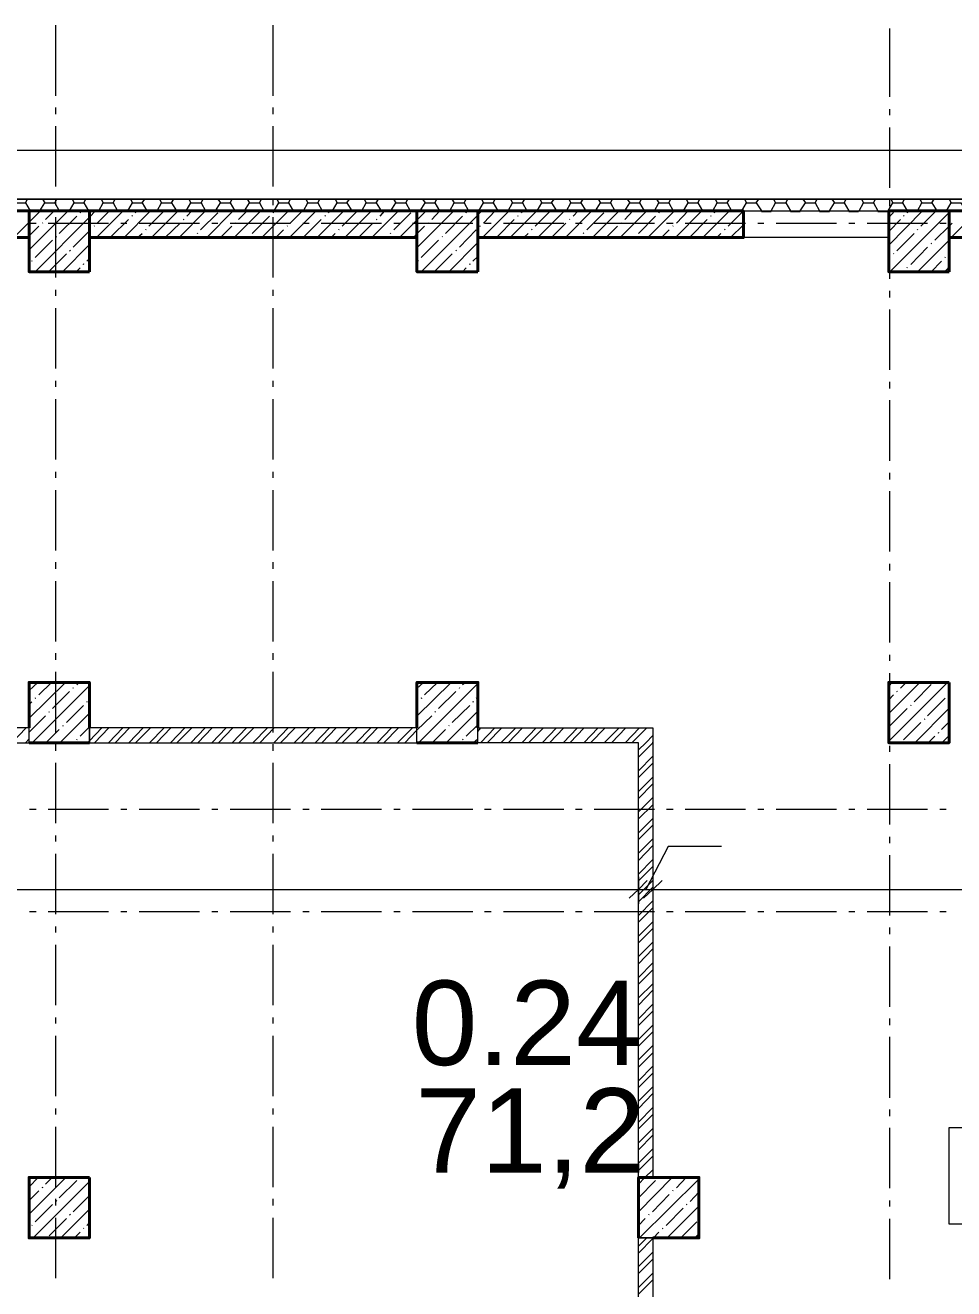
# Model space of a CAD drawing. Header units: millimetres. Extents: x -213547 to 415037, y -3642 to 106956.
# Drawn here: x -133344 to -125657, y 23440 to 33906 of the extents above; entities that cross this region are included whole.
import ezdxf

# ---------------------------------------------------------------- set-up
doc = ezdxf.new("R2010")
doc.units = ezdxf.units.MM
doc.styles.get("Standard").update_dxf_attribs({"font": 'arial.ttf'})

msp = doc.modelspace()

# ---------------------------------------------------------------- linework, layer by layer
at = {"lineweight": 9}
for points in [[(-133091.8, 33321), (-133091.8, 33905.7)], [(-131291.3, 33321), (-131291.3, 33905.7)], [(-126186.5, 33312.6), (-126186.5, 33880.2)], [(-133091.8, 33168.5), (-133091.8, 33223.6)], [(-131291.3, 33168.5), (-131291.3, 33223.6)], [(-126186.5, 33160.1), (-126186.5, 33210.9)], [(-133091.8, 32571.2), (-133091.8, 33071.1)], [(-131291.3, 32571.2), (-131291.3, 33071.1)], [(-126186.5, 32558.5), (-126186.5, 33058.4)], [(-122140.8, 32465.3), (-122140.8, 32867.8), (-165211.7, 32867.8), (-165211.7, 29385.5), (-168333.9, 29385.5), (-168333.9, 28983)], [(-207062.6, 32465.3), (-193129.2, 32465.3), (-207062.6, 32465.3), (-207062.6, 32367.9), (-193129.2, 32367.9), (-173269.2, 32367.9), (-173269.2, 28885.6), (-164711.8, 28885.6), (-164711.8, 28983), (-164711.8, 32367.9), (-121873.9, 32367.9), (-121873.9, 28944.9)], [(-133443.4, 32465.3), (-133422.2, 32435.6), (-133341.7, 32435.6), (-133303.6, 32367.9)], [(-133341.7, 32435.6), (-133324.8, 32465.3)], [(-133201.9, 32465.3), (-133180.7, 32435.6), (-133100.2, 32435.6), (-133062.1, 32367.9)], [(-133100.2, 32435.6), (-133083.3, 32465.3)], [(-133091.8, 32414.5), (-133091.8, 32469.5)], [(-132956.2, 32465.3), (-132939.3, 32435.6), (-132858.8, 32435.6), (-132820.6, 32367.9)], [(-132858.8, 32435.6), (-132841.8, 32465.3)], [(-132714.7, 32465.3), (-132697.8, 32435.6), (-132617.3, 32435.6), (-132579.2, 32367.9)], [(-132617.3, 32435.6), (-132600.4, 32465.3)], [(-132473.3, 32465.3), (-132456.3, 32435.6), (-132375.8, 32435.6), (-132337.7, 32367.9)], [(-132375.8, 32435.6), (-132354.6, 32465.3)], [(-132231.8, 32465.3), (-132214.8, 32435.6), (-132134.4, 32435.6), (-132092, 32367.9)], [(-132134.4, 32435.6), (-132113.2, 32465.3)], [(-131990.3, 32465.3), (-131973.4, 32435.6), (-131888.6, 32435.6), (-131850.5, 32367.9)], [(-131888.6, 32435.6), (-131871.7, 32465.3)], [(-131748.8, 32465.3), (-131727.7, 32435.6), (-131647.2, 32435.6), (-131609, 32367.9)], [(-131647.2, 32435.6), (-131630.2, 32465.3)], [(-131507.4, 32465.3), (-131486.2, 32435.6), (-131405.7, 32435.6), (-131367.6, 32367.9)], [(-131405.7, 32435.6), (-131388.8, 32465.3)], [(-131291.3, 32414.5), (-131291.3, 32469.5)], [(-131261.7, 32465.3), (-131244.7, 32435.6), (-131164.2, 32435.6), (-131126.1, 32367.9)], [(-131164.2, 32435.6), (-131147.3, 32465.3)], [(-131020.2, 32465.3), (-131003.2, 32435.6), (-130922.8, 32435.6), (-130884.6, 32367.9)], [(-130922.8, 32435.6), (-130905.8, 32465.3)], [(-130778.7, 32465.3), (-130761.8, 32435.6), (-130681.3, 32435.6), (-130638.9, 32367.9)], [(-130681.3, 32435.6), (-130660.1, 32465.3)], [(-130537.3, 32465.3), (-130520.3, 32435.6), (-130439.8, 32435.6), (-130397.5, 32367.9)], [(-130439.8, 32435.6), (-130418.6, 32465.3)], [(-130295.8, 32465.3), (-130274.6, 32435.6), (-130194.1, 32435.6), (-130156, 32367.9)], [(-130194.1, 32435.6), (-130177.2, 32465.3)], [(-130054.3, 32465.3), (-130033.1, 32435.6), (-129952.6, 32435.6), (-129914.5, 32367.9)], [(-129952.6, 32435.6), (-129935.7, 32465.3)], [(-129812.8, 32465.3), (-129791.7, 32435.6), (-129711.2, 32435.6), (-129673, 32367.9)], [(-129711.2, 32435.6), (-129694.2, 32465.3)], [(-129567.1, 32465.3), (-129550.2, 32435.6), (-129469.7, 32435.6), (-129431.6, 32367.9)], [(-129469.7, 32435.6), (-129452.7, 32465.3)], [(-129325.7, 32465.3), (-129308.7, 32435.6), (-129228.2, 32435.6), (-129190.1, 32367.9)], [(-129228.2, 32435.6), (-129207, 32465.3)], [(-129084.2, 32465.3), (-129067.2, 32435.6), (-128986.7, 32435.6), (-128944.4, 32367.9)], [(-128986.7, 32435.6), (-128965.6, 32465.3)], [(-128842.7, 32465.3), (-128825.8, 32435.6), (-128745.3, 32435.6), (-128702.9, 32367.9)], [(-128745.3, 32435.6), (-128724.1, 32465.3)], [(-128601.2, 32465.3), (-128580.1, 32435.6), (-128499.6, 32435.6), (-128461.4, 32367.9)], [(-128499.6, 32435.6), (-128482.6, 32465.3)], [(-128359.8, 32465.3), (-128338.6, 32435.6), (-128258.1, 32435.6), (-128220, 32367.9)], [(-128258.1, 32435.6), (-128241.2, 32465.3)], [(-128118.3, 32465.3), (-128097.1, 32435.6), (-128016.6, 32435.6), (-127978.5, 32367.9)], [(-128016.6, 32435.6), (-127999.7, 32465.3)], [(-127872.6, 32465.3), (-127855.6, 32435.6), (-127775.2, 32435.6), (-127737, 32367.9)], [(-127775.2, 32435.6), (-127758.2, 32465.3)], [(-127631.1, 32465.3), (-127614.2, 32435.6), (-127533.7, 32435.6), (-127495.6, 32367.9)], [(-127533.7, 32435.6), (-127512.5, 32465.3)], [(-127389.6, 32465.3), (-127372.7, 32435.6), (-127292.2, 32435.6), (-127249.8, 32367.9)], [(-127292.2, 32435.6), (-127271, 32465.3)], [(-127148.2, 32465.3), (-127131.2, 32435.6), (-127046.5, 32435.6), (-127008.4, 32367.9)], [(-127046.5, 32435.6), (-127029.6, 32465.3)], [(-126906.7, 32465.3), (-126885.5, 32435.6), (-126805, 32435.6), (-126766.9, 32367.9)], [(-126805, 32435.6), (-126788.1, 32465.3)], [(-126665.2, 32465.3), (-126644.1, 32435.6), (-126563.6, 32435.6), (-126525.4, 32367.9)], [(-126563.6, 32435.6), (-126546.6, 32465.3)], [(-126419.5, 32465.3), (-126402.6, 32435.6), (-126322.1, 32435.6), (-126284, 32367.9)], [(-126322.1, 32435.6), (-126305.1, 32465.3)], [(-126186.5, 32406), (-126186.5, 32456.8)], [(-126178.1, 32465.3), (-126161.1, 32435.6), (-126080.6, 32435.6), (-126042.5, 32367.9)], [(-126080.6, 32435.6), (-126063.7, 32465.3)], [(-125936.6, 32465.3), (-125919.6, 32435.6), (-125839.1, 32435.6), (-125796.8, 32367.9)], [(-125839.1, 32435.6), (-125818, 32465.3)], [(-125695.1, 32465.3), (-125678.2, 32435.6), (-125597.7, 32435.6), (-125555.3, 32367.9)], [(-133439.1, 32147.6), (-133312.1, 32274.7), (-133218.9, 32367.9)], [(-133312.1, 32045.9), (-132990.1, 32367.9)], [(-133303.6, 32363.6), (-133223.1, 32363.6)], [(-133261.2, 31863.7), (-132812.2, 32317), (-132761.3, 32367.9)], [(-133223.1, 32367.9), (-133180.7, 32435.6)], [(-133176.5, 32295.8), (-133104.5, 32367.9)], [(-133062.1, 32363.6), (-132981.6, 32363.6)], [(-132977.4, 32367.9), (-132939.3, 32435.6)], [(-132888.4, 32350.9), (-132884.2, 32359.4)], [(-132820.6, 32363.6), (-132740.2, 32363.6)], [(-132752.9, 32147.6), (-132532.6, 32367.9)], [(-132748.6, 32266.2), (-132647, 32367.9)], [(-132735.9, 32367.9), (-132697.8, 32435.6)], [(-132574.9, 32363.6), (-132494.4, 32363.6)], [(-132524.1, 32147.6), (-132308, 32367.9)], [(-132494.4, 32367.9), (-132456.3, 32435.6)], [(-132435.1, 32350.9), (-132418.2, 32367.9)], [(-132333.5, 32363.6), (-132253, 32363.6)], [(-132320.8, 32240.8), (-132193.7, 32367.9)], [(-132299.6, 32147.6), (-132079.3, 32367.9)], [(-132253, 32367.9), (-132214.8, 32435.6)], [(-132092, 32363.6), (-132011.5, 32363.6)], [(-132070.8, 32147.6), (-131850.5, 32367.9)], [(-132011.5, 32367.9), (-131973.4, 32435.6)], [(-132007.3, 32325.5), (-131964.9, 32367.9)], [(-131892.9, 32211.1), (-131748.8, 32350.9)], [(-131850.5, 32363.6), (-131770, 32363.6)], [(-131842, 32147.6), (-131621.8, 32367.9)], [(-131770, 32367.9), (-131727.7, 32435.6)], [(-131613.3, 32147.6), (-131393, 32367.9)], [(-131609, 32363.6), (-131528.6, 32363.6)], [(-131579.4, 32295.8), (-131507.4, 32367.9)], [(-131528.6, 32367.9), (-131486.2, 32435.6)], [(-131384.5, 32147.6), (-131164.2, 32367.9)], [(-131367.6, 32363.6), (-131287.1, 32363.6)], [(-131291.3, 32350.9), (-131287.1, 32359.4)], [(-131282.8, 32367.9), (-131244.7, 32435.6)], [(-131155.8, 32147.6), (-130935.5, 32367.9)], [(-131151.5, 32266.2), (-131049.8, 32367.9)], [(-131126.1, 32363.6), (-131041.4, 32363.6)], [(-131041.4, 32367.9), (-131003.2, 32435.6)], [(-130927, 32147.6), (-130706.7, 32367.9)], [(-130880.4, 32363.6), (-130799.9, 32363.6)], [(-130833.8, 32350.9), (-130821.1, 32367.9)], [(-130799.9, 32367.9), (-130761.8, 32435.6)], [(-130719.4, 32240.8), (-130592.3, 32367.9)], [(-130698.2, 32147.6), (-130477.9, 32367.9)], [(-130638.9, 32363.6), (-130558.4, 32363.6)], [(-130558.4, 32367.9), (-130520.3, 32435.6)], [(-130473.7, 32147.6), (-130253.4, 32367.9)], [(-130405.9, 32325.5), (-130367.8, 32367.9)], [(-130397.5, 32363.6), (-130317, 32363.6)], [(-130317, 32367.9), (-130274.6, 32435.6)], [(-130291.5, 32211.1), (-130151.7, 32350.9)], [(-130244.9, 32147.6), (-130100.9, 32291.6), (-130024.7, 32367.9)], [(-130156, 32363.6), (-130075.5, 32363.6)], [(-130100.9, 32062.8), (-129795.9, 32367.9)], [(-130075.5, 32367.9), (-130033.1, 32435.6)], [(-130067, 31863.7), (-129596.8, 32334), (-129567.1, 32367.9)], [(-129978.1, 32295.8), (-129910.3, 32367.9)], [(-129914.5, 32363.6), (-129834, 32363.6)], [(-129829.8, 32367.9), (-129791.7, 32435.6)], [(-129694.2, 32350.9), (-129690, 32359.4)], [(-129673, 32363.6), (-129592.5, 32363.6)], [(-129588.3, 32367.9), (-129550.2, 32435.6)], [(-129558.7, 32147.6), (-129338.4, 32367.9)], [(-129550.2, 32266.2), (-129452.7, 32367.9)], [(-129427.3, 32363.6), (-129346.8, 32363.6)], [(-129346.8, 32367.9), (-129308.7, 32435.6)], [(-129329.9, 32147.6), (-129109.6, 32367.9)], [(-129236.7, 32350.9), (-129224, 32367.9)], [(-129185.9, 32363.6), (-129105.4, 32363.6)], [(-129122.3, 32240.8), (-128995.2, 32367.9)], [(-129105.4, 32367.9), (-129067.2, 32435.6)], [(-129101.1, 32147.6), (-128880.8, 32367.9)], [(-128944.4, 32363.6), (-128863.9, 32363.6)], [(-128872.4, 32147.6), (-128652.1, 32367.9)], [(-128863.9, 32367.9), (-128825.8, 32435.6)], [(-128808.8, 32325.5), (-128766.5, 32367.9)], [(-128702.9, 32363.6), (-128622.4, 32363.6)], [(-128694.4, 32211.1), (-128554.6, 32350.9)], [(-128647.8, 32147.6), (-128427.6, 32367.9)], [(-128622.4, 32367.9), (-128580.1, 32435.6)], [(-128461.4, 32363.6), (-128381, 32363.6)], [(-128419.1, 32147.6), (-128198.8, 32367.9)], [(-128381, 32367.9), (-128338.6, 32435.6)], [(-128381, 32295.8), (-128313.2, 32367.9)], [(-128220, 32363.6), (-128139.5, 32363.6)], [(-128190.3, 32147.6), (-127970, 32367.9)], [(-128135.2, 32367.9), (-128097.1, 32435.6)], [(-128097.1, 32350.9), (-128092.9, 32359.4)], [(-127978.5, 32363.6), (-127898, 32363.6)], [(-127961.6, 32147.6), (-127741.3, 32367.9)], [(-127953.1, 32266.2), (-127855.6, 32367.9)], [(-127893.8, 32367.9), (-127855.6, 32435.6)], [(-127732.8, 32147.6), (-127512.5, 32367.9)], [(-127732.8, 32363.6), (-127652.3, 32363.6)], [(-127652.3, 32367.9), (-127614.2, 32435.6)], [(-127639.6, 32350.9), (-127626.9, 32367.9)], [(-127525.2, 32240.8), (-127398.1, 32367.9)], [(-127491.3, 32363.6), (-127410.8, 32363.6)], [(-127410.8, 32367.9), (-127372.7, 32435.6)], [(-127249.8, 32363.6), (-127169.4, 32363.6)], [(-127169.4, 32367.9), (-127131.2, 32435.6)], [(-127008.4, 32363.6), (-126927.9, 32363.6)], [(-126927.9, 32367.9), (-126885.5, 32435.6)], [(-126766.9, 32363.6), (-126686.4, 32363.6)], [(-126686.4, 32367.9), (-126644.1, 32435.6)], [(-126525.4, 32363.6), (-126444.9, 32363.6)], [(-126440.7, 32367.9), (-126402.6, 32435.6)], [(-126284, 32363.6), (-126199.2, 32363.6)], [(-126199.2, 32367.9), (-126161.1, 32435.6)], [(-126195, 32312.8), (-126144.2, 32367.9)], [(-126195, 32084), (-125915.4, 32367.9)], [(-126186.5, 31863.7), (-125695.1, 32355.2), (-125686.6, 32367.9)], [(-126042.5, 32350.9), (-126029.8, 32367.9)], [(-126038.3, 32363.6), (-125957.8, 32363.6)], [(-125957.8, 32367.9), (-125919.6, 32435.6)], [(-125928.1, 32240.8), (-125801, 32367.9)], [(-125796.8, 32363.6), (-125716.3, 32363.6)], [(-125716.3, 32367.9), (-125678.2, 32435.6)], [(-125678.2, 32147.6), (-125457.9, 32367.9)], [(-133324.8, 32147.6), (-133312.1, 32160.3), (-133231.6, 32240.8)], [(-133307.8, 32266.2), (-133252.7, 32266.2)], [(-133201.9, 32266.2), (-133197.7, 32270.4)], [(-133155.3, 32266.2), (-132655.4, 32266.2)], [(-133091.8, 31817.1), (-133091.8, 32317)], [(-133062.1, 32181.5), (-132918.1, 32325.5)], [(-132774, 32240.8), (-132769.8, 32245)], [(-132634.2, 32151.8), (-132490.2, 32295.8)], [(-132553.8, 32266.2), (-132502.9, 32266.2)], [(-132460.6, 32325.5), (-132456.3, 32329.7)], [(-132401.2, 32266.2), (-131901.4, 32266.2)], [(-132185.2, 32147.6), (-132062.3, 32266.2)], [(-132032.7, 32295.8), (-132028.4, 32300.1)], [(-131799.7, 32266.2), (-131748.8, 32266.2)], [(-131727.7, 32147.6), (-131634.5, 32240.8)], [(-131647.2, 32266.2), (-131147.3, 32266.2)], [(-131604.8, 32266.2), (-131600.6, 32270.4)], [(-131465, 32181.5), (-131321, 32325.5)], [(-131291.3, 31817.1), (-131291.3, 32317)], [(-131176.9, 32240.8), (-131172.7, 32245)], [(-131045.6, 32266.2), (-130994.8, 32266.2)], [(-131037.1, 32151.8), (-130893.1, 32295.8)], [(-130893.1, 32266.2), (-130393.2, 32266.2)], [(-130863.4, 32325.5), (-130859.2, 32329.7)], [(-130583.9, 32147.6), (-130465.2, 32266.2)], [(-130435.6, 32295.8), (-130431.3, 32300.1)], [(-130291.5, 32266.2), (-130240.7, 32266.2)], [(-130139, 32266.2), (-129639.1, 32266.2)], [(-130130.6, 32147.6), (-130100.9, 32177.2), (-130037.4, 32240.8)], [(-130007.7, 32266.2), (-130003.5, 32270.4)], [(-129863.7, 32181.5), (-129723.9, 32325.5)], [(-129579.8, 32240.8), (-129575.6, 32245)], [(-129541.7, 32266.2), (-129486.6, 32266.2)], [(-129435.8, 32151.8), (-129296, 32295.8)], [(-129385, 32266.2), (-128885.1, 32266.2)], [(-129266.3, 32325.5), (-129262.1, 32329.7)], [(-128986.7, 32147.6), (-128868.1, 32266.2)], [(-128838.5, 32295.8), (-128834.2, 32300.1)], [(-128787.6, 32266.2), (-128732.6, 32266.2)], [(-128635.1, 32266.2), (-128135.2, 32266.2)], [(-128533.5, 32147.6), (-128440.3, 32240.8)], [(-128410.6, 32266.2), (-128406.4, 32270.4)], [(-128266.6, 32181.5), (-128126.8, 32325.5)], [(-128033.6, 32266.2), (-127978.5, 32266.2)], [(-127982.7, 32240.8), (-127978.5, 32245)], [(-127881.1, 32266.2), (-127381.2, 32266.2)], [(-127838.7, 32151.8), (-127698.9, 32295.8)], [(-127669.2, 32325.5), (-127665, 32329.7)], [(-127504, 32147.6), (-127398.1, 32253.5)], [(-127279.5, 32266.2), (-127228.7, 32266.2)], [(-127127, 32266.2), (-126627.1, 32266.2)], [(-126525.4, 32266.2), (-126474.6, 32266.2)], [(-126372.9, 32266.2), (-125873, 32266.2)], [(-126195, 32198.4), (-126097.6, 32295.8)], [(-126186.5, 31804.4), (-126186.5, 32304.3)], [(-126072.1, 32325.5), (-126067.9, 32329.7)], [(-125813.7, 32126.4), (-125695.1, 32240.8), (-125669.7, 32266.2)], [(-125771.4, 32266.2), (-125720.5, 32266.2)], [(-133091.8, 32151.8), (-133083.3, 32156)], [(-132947.7, 32067.1), (-132812.2, 32202.6), (-132803.7, 32211.1)], [(-132414, 32147.6), (-132375.8, 32181.5)], [(-132346.2, 32211.1), (-132341.9, 32215.4)], [(-131956.4, 32147.6), (-131948, 32151.8)], [(-131918.3, 32181.5), (-131914.1, 32185.7)], [(-131490.4, 32151.8), (-131486.2, 32156)], [(-131270.1, 32147.6), (-131206.6, 32211.1)], [(-130812.6, 32147.6), (-130778.7, 32181.5)], [(-130749.1, 32211.1), (-130744.8, 32215.4)], [(-130359.3, 32147.6), (-130350.9, 32151.8)], [(-130321.2, 32181.5), (-130317, 32185.7)], [(-129893.3, 32151.8), (-129889.1, 32156)], [(-129749.3, 32067.1), (-129609.5, 32211.1)], [(-129215.5, 32147.6), (-129181.6, 32181.5)], [(-129152, 32211.1), (-129147.7, 32215.4)], [(-128758, 32147.6), (-128753.8, 32151.8)], [(-128724.1, 32181.5), (-128719.9, 32185.7)], [(-128296.2, 32151.8), (-128292, 32156)], [(-128075.9, 32147.6), (-128012.4, 32211.1)], [(-127618.4, 32147.6), (-127584.5, 32181.5)], [(-127554.9, 32211.1), (-127550.6, 32215.4)], [(-126127.2, 32037.4), (-125983.2, 32181.5)], [(-125957.8, 32211.1), (-125953.5, 32215.4)], [(-133261.2, 31982.4), (-133117.2, 32126.4)], [(-133036.7, 31863.7), (-132812.2, 32088.3)], [(-132977.4, 32037.4), (-132968.9, 32041.7)], [(-130067, 31982.4), (-129923, 32126.4)], [(-129838.3, 31863.7), (-129596.8, 32105.2)], [(-129778.9, 32037.4), (-129774.7, 32041.7)], [(-126012.8, 31923), (-125873, 32067.1)], [(-125957.8, 31863.7), (-125695.1, 32126.4)], [(-125843.4, 32096.7), (-125839.1, 32101)], [(-133290.9, 31952.7), (-133286.6, 31956.9)], [(-133146.8, 31868), (-133002.8, 32012)], [(-132863, 31923), (-132858.8, 31931.5)], [(-132833.3, 31952.7), (-132812.2, 31973.9)], [(-130092.4, 31952.7), (-130088.2, 31956.9)], [(-129952.6, 31868), (-129808.6, 32012)], [(-129664.6, 31923), (-129660.3, 31931.5)], [(-129639.1, 31952.7), (-129596.8, 31990.8)], [(-126195, 31969.6), (-126186.5, 31982.4)], [(-126156.9, 32012), (-126152.6, 32016.2)], [(-125843.4, 31863.7), (-125758.7, 31952.7)], [(-125729, 31982.4), (-125724.8, 31986.6)], [(-125699.3, 32012), (-125695.1, 32016.2)], [(-132922.3, 31863.7), (-132888.4, 31897.6)], [(-129723.9, 31863.7), (-129694.2, 31897.6)], [(-129609.5, 31863.7), (-129596.8, 31876.4)], [(-126072.1, 31863.7), (-126072.1, 31868)], [(-126042.5, 31897.6), (-126038.3, 31901.9)], [(-125729, 31863.7), (-125695.1, 31901.9)], [(-133091.8, 31664.6), (-133091.8, 31715.5)], [(-131291.3, 31664.6), (-131291.3, 31715.5)], [(-126186.5, 31651.9), (-126186.5, 31707)], [(-133091.8, 31063.1), (-133091.8, 31563)], [(-131291.3, 31063.1), (-131291.3, 31563)], [(-126186.5, 31050.4), (-126186.5, 31550.2)], [(-133091.8, 30910.6), (-133091.8, 30961.4)], [(-131291.3, 30910.6), (-131291.3, 30961.4)], [(-126186.5, 30897.9), (-126186.5, 30952.9)], [(-133091.8, 30309), (-133091.8, 30808.9)], [(-131291.3, 30309), (-131291.3, 30808.9)], [(-126186.5, 30296.3), (-126186.5, 30800.4)], [(-133091.8, 30156.5), (-133091.8, 30207.3)], [(-131291.3, 30156.5), (-131291.3, 30207.3)], [(-126186.5, 30143.8), (-126186.5, 30198.9)], [(-133091.8, 29554.9), (-133091.8, 30054.8)], [(-131291.3, 29554.9), (-131291.3, 30054.8)], [(-126186.5, 29546.5), (-126186.5, 30046.3)], [(-133091.8, 29402.4), (-133091.8, 29457.5)], [(-131291.3, 29402.4), (-131291.3, 29457.5)], [(-126186.5, 29389.7), (-126186.5, 29444.8)], [(-133091.8, 28800.9), (-133091.8, 29300.8)], [(-131291.3, 28800.9), (-131291.3, 29300.8)], [(-126186.5, 28792.4), (-126186.5, 29292.3)], [(-133091.8, 28648.4), (-133091.8, 28703.4)], [(-131291.3, 28648.4), (-131291.3, 28703.4)], [(-126186.5, 28639.9), (-126186.5, 28690.7)], [(-133091.8, 28046.8), (-133091.8, 28550.9)], [(-131291.3, 28046.8), (-131291.3, 28550.9)], [(-126186.5, 28038.3), (-126186.5, 28538.2)], [(-133312.1, 28394.2), (-133240, 28462)], [(-133312.1, 28165.4), (-133011.3, 28462)], [(-133286.6, 27962.1), (-132812.2, 28436.5)], [(-133231.6, 28360.3), (-133125.7, 28462)], [(-133117.2, 28245.9), (-132977.4, 28385.7)], [(-132947.7, 28415.4), (-132943.5, 28419.6)], [(-132918.1, 28445), (-132896.9, 28462)], [(-130100.9, 28411.1), (-130045.8, 28462)], [(-130100.9, 28182.4), (-129817.1, 28462)], [(-130088.2, 27962.1), (-129596.8, 28453.5)], [(-130037.4, 28360.3), (-129931.5, 28462)], [(-129923, 28245.9), (-129778.9, 28385.7)], [(-129749.3, 28415.4), (-129745.1, 28419.6)], [(-129723.9, 28445), (-129702.7, 28462)], [(-126195, 28432.3), (-126165.3, 28462)], [(-126195, 28203.5), (-125936.6, 28462)], [(-126195, 27974.8), (-125707.8, 28462)], [(-126127.2, 28385.7), (-126123, 28389.9)], [(-126097.6, 28415.4), (-126051, 28462)], [(-125983.2, 28301), (-125843.4, 28445)], [(-133312.1, 28279.8), (-133290.9, 28301)], [(-133261.2, 28330.6), (-133257, 28334.9)], [(-133002.8, 28131.5), (-132863, 28271.3)], [(-132833.3, 28301), (-132829.1, 28305.2)], [(-130100.9, 28296.7), (-130092.4, 28301)], [(-130067, 28330.6), (-130058.5, 28334.9)], [(-129808.6, 28131.5), (-129664.6, 28271.3)], [(-129639.1, 28301), (-129630.7, 28305.2)], [(-129609.5, 28330.6), (-129596.8, 28339.1)], [(-126195, 28317.9), (-126156.9, 28360.3)], [(-126012.8, 28271.3), (-126008.6, 28275.6)], [(-125873, 28186.6), (-125729, 28330.6)], [(-125699.3, 28360.3), (-125695.1, 28360.3)], [(-133312.1, 28051), (-133176.5, 28186.6)], [(-133146.8, 28216.2), (-133142.6, 28220.5)], [(-133057.9, 27962.1), (-132812.2, 28207.8)], [(-130100.9, 28068), (-129978.1, 28186.6)], [(-129952.6, 28216.2), (-129948.4, 28220.5)], [(-129859.4, 27962.1), (-129596.8, 28224.7)], [(-126186.5, 28101.9), (-126042.5, 28245.9)], [(-125978.9, 27962.1), (-125695.1, 28250.1)], [(-125898.5, 28156.9), (-125894.2, 28161.2)], [(-133456.1, 27962.1), (-133337.5, 28084.9)], [(-133312.1, 27962.1), (-133312.1, 28084.9)], [(-133172.3, 27962.1), (-133062.1, 28072.2)], [(-133032.5, 28101.9), (-133028.2, 28106.1)], [(-132888.4, 28017.1), (-132812.2, 28093.4)], [(-132812.2, 27979), (-132710.5, 28084.9)], [(-132812.2, 27962.1), (-132812.2, 28084.9)], [(-132769.8, 27962.1), (-132651.2, 28084.9)], [(-132655.4, 27962.1), (-132536.8, 28084.9)], [(-132600.4, 27962.1), (-132481.7, 28084.9)], [(-132486, 27962.1), (-132367.4, 28084.9)], [(-132430.9, 27962.1), (-132308, 28084.9)], [(-132316.5, 27962.1), (-132193.7, 28084.9)], [(-132257.2, 27962.1), (-132138.6, 28084.9)], [(-132142.8, 27962.1), (-132024.2, 28084.9)], [(-132087.8, 27962.1), (-131964.9, 28084.9)], [(-131973.4, 27962.1), (-131854.8, 28084.9)], [(-131914.1, 27962.1), (-131795.4, 28084.9)], [(-131799.7, 27962.1), (-131681.1, 28084.9)], [(-131744.6, 27962.1), (-131626, 28084.9)], [(-131630.2, 27962.1), (-131511.6, 28084.9)], [(-131575.2, 27962.1), (-131452.3, 28084.9)], [(-131460.8, 27962.1), (-131337.9, 28084.9)], [(-131401.5, 27962.1), (-131282.8, 28084.9)], [(-131287.1, 27962.1), (-131168.5, 28084.9)], [(-131232, 27962.1), (-131109.2, 28084.9)], [(-131117.6, 27962.1), (-130994.8, 28084.9)], [(-131058.3, 27962.1), (-130939.7, 28084.9)], [(-130943.9, 27962.1), (-130825.3, 28084.9)], [(-130888.9, 27962.1), (-130770.3, 28084.9)], [(-130774.5, 27962.1), (-130655.9, 28084.9)], [(-130719.4, 27962.1), (-130596.6, 28084.9)], [(-130605, 27962.1), (-130482.2, 28084.9)], [(-130545.7, 27962.1), (-130427.1, 28084.9)], [(-130431.3, 27962.1), (-130312.7, 28084.9)], [(-130376.3, 27962.1), (-130253.4, 28084.9)], [(-130261.9, 27962.1), (-130139, 28084.9)], [(-130202.6, 27962.1), (-130100.9, 28068)], [(-130100.9, 27962.1), (-130100.9, 28084.9)], [(-129973.8, 27962.1), (-129863.7, 28072.2)], [(-129838.3, 28101.9), (-129834, 28106.1)], [(-129694.2, 28017.1), (-129596.8, 28110.3)], [(-129596.8, 28055.3), (-129571.4, 28084.9)], [(-129596.8, 27962.1), (-129596.8, 28084.9)], [(-129575.6, 27962.1), (-129457, 28084.9)], [(-129520.5, 27962.1), (-129397.7, 28084.9)], [(-129406.1, 27962.1), (-129283.3, 28084.9)], [(-129346.8, 27962.1), (-129228.2, 28084.9)], [(-129232.5, 27962.1), (-129113.8, 28084.9)], [(-129177.4, 27962.1), (-129054.5, 28084.9)], [(-129063, 27962.1), (-128944.4, 28084.9)], [(-129003.7, 27962.1), (-128885.1, 28084.9)], [(-128889.3, 27962.1), (-128770.7, 28084.9)], [(-128834.2, 27962.1), (-128715.6, 28084.9)], [(-128719.9, 27962.1), (-128601.2, 28084.9)], [(-128664.8, 27962.1), (-128541.9, 28084.9)], [(-128550.4, 27962.1), (-128427.6, 28084.9)], [(-128491.1, 27962.1), (-128372.5, 28084.9)], [(-128376.7, 27962.1), (-128258.1, 28084.9)], [(-128321.6, 27962.1), (-128198.8, 28084.9)], [(-126072.1, 27987.5), (-125928.1, 28131.5)], [(-125784.1, 28042.6), (-125779.8, 28051)], [(-125758.7, 28072.2), (-125695.1, 28135.8)], [(-133341.7, 27962.1), (-133312.1, 27996)], [(-133091.8, 27894.3), (-133091.8, 27949.4)], [(-132918.1, 27987.5), (-132913.8, 27991.7)], [(-132829.1, 27962.1), (-132812.2, 27979)], [(-131291.3, 27894.3), (-131291.3, 27949.4)], [(-129723.9, 27987.5), (-129719.6, 27991.7)], [(-129634.9, 27962.1), (-129596.8, 27996)], [(-128266.6, 27902.8), (-128207.3, 27962.1), (-128148, 28021.4)], [(-128266.6, 27843.4), (-128148, 27962.1), (-128148, 27966.3)], [(-126093.3, 27962.1), (-126093.3, 27962.1)], [(-125868.8, 27962.1), (-125813.7, 28017.1)], [(-125754.4, 27962.1), (-125695.1, 28021.4)], [(-128266.6, 27729.1), (-128148, 27851.9)], [(-126186.5, 27885.8), (-126186.5, 27936.6)], [(-133091.8, 27297), (-133091.8, 27796.8)], [(-131291.3, 27297), (-131291.3, 27796.8)], [(-128266.6, 27674), (-128148, 27792.6)], [(-126186.5, 27284.3), (-126186.5, 27784.1)], [(-128266.6, 27559.6), (-128148, 27678.2)], [(-128266.6, 27500.3), (-128148, 27623.2)], [(-128266.6, 27390.2), (-128148, 27508.8)], [(-128266.6, 27330.9), (-128148, 27449.5)], [(-133307.8, 27411.3), (-133252.7, 27411.3)], [(-133155.3, 27411.3), (-132655.4, 27411.3)], [(-132553.8, 27411.3), (-132502.9, 27411.3)], [(-132401.2, 27411.3), (-131901.4, 27411.3)], [(-131799.7, 27411.3), (-131748.8, 27411.3)], [(-131647.2, 27411.3), (-131147.3, 27411.3)], [(-131045.6, 27411.3), (-130994.8, 27411.3)], [(-130893.1, 27411.3), (-130393.2, 27411.3)], [(-130291.5, 27411.3), (-130240.7, 27411.3)], [(-130139, 27411.3), (-129639.1, 27411.3)], [(-129541.7, 27411.3), (-129486.6, 27411.3)], [(-129385, 27411.3), (-128885.1, 27411.3)], [(-128787.6, 27411.3), (-128732.6, 27411.3)], [(-128635.1, 27411.3), (-128135.2, 27411.3)], [(-128266.6, 27216.5), (-128148, 27335.1)], [(-128033.6, 27411.3), (-127978.5, 27411.3)], [(-127881.1, 27411.3), (-127381.2, 27411.3)], [(-127279.5, 27411.3), (-127228.7, 27411.3)], [(-127127, 27411.3), (-126627.1, 27411.3)], [(-126525.4, 27411.3), (-126474.6, 27411.3)], [(-126372.9, 27411.3), (-125873, 27411.3)], [(-125771.4, 27411.3), (-125720.5, 27411.3)], [(-128266.6, 27161.4), (-128148, 27280)], [(-133091.8, 27144.5), (-133091.8, 27195.3)], [(-131291.3, 27144.5), (-131291.3, 27195.3)], [(-128266.6, 27047), (-128148, 27165.6)], [(-128266.6, 26987.7), (-128148, 27110.6)], [(-126186.5, 27131.7), (-126186.5, 27182.6)], [(-133091.8, 26542.9), (-133091.8, 27042.8)], [(-131291.3, 26542.9), (-131291.3, 27042.8)], [(-127580.3, 27102.1), (-128020.9, 27102.1), (-128207.3, 26746.2)], [(-126186.5, 26530.2), (-126186.5, 27030.1)], [(-128266.6, 26873.3), (-128148, 26996.2)], [(-128266.6, 26818.3), (-128148, 26936.9)], [(-128266.6, 26852.1), (-128266.6, 26746.2), (-128266.6, 26627.6)], [(-128266.6, 26703.9), (-128148, 26822.5)], [(-128148, 26852.1), (-128148, 26746.2), (-128148, 26627.6)], [(-138425.3, 26746.2), (-138183.9, 26746.2), (-128266.6, 26746.2), (-128148, 26746.2), (-122365.3, 26746.2), (-122242.5, 26746.2), (-121992.5, 26746.2), (-121751.1, 26746.2)], [(-128266.6, 26644.6), (-128148, 26767.4)], [(-128266.6, 26530.2), (-128148, 26653)], [(-128266.6, 26475.1), (-128148, 26593.7)], [(-133307.8, 26564.1), (-133252.7, 26564.1)], [(-133155.3, 26564.1), (-132655.4, 26564.1)], [(-132553.8, 26564.1), (-132502.9, 26564.1)], [(-132401.2, 26564.1), (-131901.4, 26564.1)], [(-131799.7, 26564.1), (-131748.8, 26564.1)], [(-131647.2, 26564.1), (-131147.3, 26564.1)], [(-131045.6, 26564.1), (-130994.8, 26564.1)], [(-130893.1, 26564.1), (-130393.2, 26564.1)], [(-130291.5, 26564.1), (-130240.7, 26564.1)], [(-130139, 26564.1), (-129639.1, 26564.1)], [(-129541.7, 26564.1), (-129486.6, 26564.1)], [(-129385, 26564.1), (-128885.1, 26564.1)], [(-128787.6, 26564.1), (-128732.6, 26564.1)], [(-128635.1, 26564.1), (-128135.2, 26564.1)], [(-128266.6, 26360.7), (-128148, 26479.3)], [(-128033.6, 26564.1), (-127978.5, 26564.1)], [(-127881.1, 26564.1), (-127381.2, 26564.1)], [(-127279.5, 26564.1), (-127228.7, 26564.1)], [(-127127, 26564.1), (-126627.1, 26564.1)], [(-126525.4, 26564.1), (-126474.6, 26564.1)], [(-126372.9, 26564.1), (-125873, 26564.1)], [(-125771.4, 26564.1), (-125720.5, 26564.1)], [(-133091.8, 26390.4), (-133091.8, 26441.2)], [(-131291.3, 26390.4), (-131291.3, 26441.2)], [(-128266.6, 26305.7), (-128148, 26424.3)], [(-126186.5, 26377.7), (-126186.5, 26432.7)], [(-133091.8, 25788.8), (-133091.8, 26288.7)], [(-131291.3, 25788.8), (-131291.3, 26288.7)], [(-128266.6, 26191.3), (-128148, 26309.9)], [(-126186.5, 25776.1), (-126186.5, 26276)], [(-128266.6, 26132), (-128148, 26254.8)], [(-128266.6, 26017.6), (-128148, 26140.4)], [(-128266.6, 25962.5), (-128148, 26081.1)], [(-128266.6, 25848.1), (-128148, 25966.7)], [(-128266.6, 25788.8), (-128148, 25911.7)], [(-128266.6, 25674.4), (-128148, 25797.3)], [(-133091.8, 25636.3), (-133091.8, 25687.1)], [(-131291.3, 25636.3), (-131291.3, 25687.1)], [(-128266.6, 25619.4), (-128148, 25738)], [(-126186.5, 25623.6), (-126186.5, 25678.7)], [(-128266.6, 25505), (-128148, 25623.6)], [(-128266.6, 25449.9), (-128148, 25568.5)], [(-133091.8, 25034.8), (-133091.8, 25534.6)], [(-131291.3, 25034.8), (-131291.3, 25534.6)], [(-128266.6, 25335.5), (-128148, 25454.2)], [(-126186.5, 25022), (-126186.5, 25526.2)], [(-128266.6, 25276.2), (-128148, 25394.8)], [(-128266.6, 25161.8), (-128148, 25284.7)], [(-128266.6, 25106.8), (-128148, 25225.4)], [(-128266.6, 24992.4), (-128148, 25111)], [(-128266.6, 24933.1), (-128148, 25055.9)], [(-133091.8, 24882.2), (-133091.8, 24933.1)], [(-131291.3, 24882.2), (-131291.3, 24933.1)], [(-128266.6, 24818.7), (-128148, 24941.6)], [(-126186.5, 24869.5), (-126186.5, 24924.6)], [(-128266.6, 24763.6), (-128148, 24882.2)], [(-133091.8, 24280.7), (-133091.8, 24780.6)], [(-131291.3, 24280.7), (-131291.3, 24780.6)], [(-128266.6, 24649.2), (-128148, 24767.9)], [(-128266.6, 24589.9), (-128148, 24712.8)], [(-126186.5, 24272.2), (-126186.5, 24772.1)], [(-128266.6, 24479.8), (-128148, 24598.4)], [(-128266.6, 24420.5), (-128148, 24539.1)], [(-128215.7, 24361.2), (-128148, 24424.7)], [(-133312.1, 24284.9), (-133235.8, 24361.2)], [(-133312.1, 24056.2), (-133007, 24361.2)], [(-133278.2, 23861.3), (-132812.2, 24327.3)], [(-133201.9, 24276.4), (-133197.7, 24284.9)], [(-133176.5, 24306.1), (-133121.4, 24361.2)], [(-133062.1, 24191.7), (-132918.1, 24335.8)], [(-128266.6, 24306.1), (-128215.7, 24361.2)], [(-128266.6, 24077.3), (-127987, 24361.2)], [(-128266.6, 24191.7), (-128126.8, 24335.8)], [(-128258.1, 23861.3), (-127766.7, 24348.5)], [(-128156.4, 24361.2), (-128148, 24369.6)], [(-127953.1, 24276.4), (-127872.6, 24361.2)], [(-133312.1, 24170.5), (-133231.6, 24251)], [(-133091.8, 24128.2), (-133091.8, 24183.2)], [(-132947.7, 24077.3), (-132812.2, 24212.9)], [(-131291.3, 24128.2), (-131291.3, 24183.2)], [(-128152.2, 24077.3), (-128012.4, 24221.4)], [(-127982.7, 24251), (-127978.5, 24255.3)], [(-127838.7, 24162.1), (-127766.7, 24238.3)], [(-133261.2, 23992.6), (-133117.2, 24136.6)], [(-133091.8, 24162.1), (-133083.3, 24170.5)], [(-133049.4, 23861.3), (-132812.2, 24098.5)], [(-128037.8, 23963), (-127898, 24107)], [(-128029.3, 23861.3), (-127766.7, 24123.9)], [(-127868.4, 24136.6), (-127864.1, 24140.9)], [(-126186.5, 24119.7), (-126186.5, 24170.5)], [(-133290.9, 23963), (-133286.6, 23967.2)], [(-133146.8, 23878.2), (-133002.8, 24022.3)], [(-133091.8, 23526.6), (-133091.8, 24026.5)], [(-132977.4, 24051.9), (-132968.9, 24056.2)], [(-132833.3, 23963), (-132812.2, 23988.4)], [(-131291.3, 23526.6), (-131291.3, 24026.5)], [(-128266.6, 23963), (-128211.5, 24022.3)], [(-128181.8, 24051.9), (-128177.6, 24056.2)], [(-127915, 23861.3), (-127783.6, 23992.6)], [(-126186.5, 23518.1), (-126186.5, 24018)], [(-132935, 23861.3), (-132888.4, 23907.9)], [(-132863, 23937.5), (-132858.8, 23941.8)], [(-132824.9, 23861.3), (-132812.2, 23874)], [(-128143.7, 23861.3), (-128097.1, 23907.9)], [(-128067.5, 23937.5), (-128063.2, 23941.8)], [(-127800.6, 23861.3), (-127766.7, 23895.2)], [(-128266.6, 23793.5), (-128198.8, 23861.3)], [(-128148, 23861.3), (-128266.6, 23861.3)], [(-128266.6, 23734.2), (-128148, 23857)], [(-128266.6, 23624.1), (-128148, 23742.7)], [(-128266.6, 23564.7), (-128148, 23683.4)], [(-128266.6, 23450.4), (-128148, 23569)], [(-128266.6, 23395.3), (-128148, 23513.9)]]:
    msp.add_lwpolyline(points, dxfattribs=at)
for points in [[(-121772.3, 32465.3), (-121772.3, 29042.3), (-117781.6, 29042.3), (-117781.6, 32367.9), (-117781.6, 29046.6), (-121772.3, 29046.6), (-121772.3, 32465.3), (-121873.9, 32465.3), (-164813.5, 32465.3), (-164813.5, 32367.9), (-164813.5, 28983), (-164813.5, 32367.9), (-164813.5, 32465.3), (-121873.9, 32465.3)], [(-126195, 32367.9), (-126195, 32147.6), (-127398.1, 32147.6), (-127398.1, 32367.9)], [(-136044.5, 27962.1), (-133312.1, 27962.1), (-133312.1, 28084.9), (-136044.5, 28084.9)], [(-132812.2, 27962.1), (-130100.9, 27962.1), (-130100.9, 28084.9), (-132812.2, 28084.9)], [(-128148, 24361.2), (-128266.6, 24361.2), (-128266.6, 27962.1), (-129596.8, 27962.1), (-129596.8, 28084.9), (-128148, 28084.9), (-128148, 27962.1)], [(-124894.4, 23975.7), (-125695.1, 23975.7), (-125695.1, 24776.3), (-124894.4, 24776.3)], [(-130427.1, 21103.4), (-130427.1, 20527.3), (-130427.1, 20408.7), (-130910, 20408.7), (-130910, 20527.3), (-130550, 20527.3), (-130550, 21222), (-130427.1, 21222), (-128266.6, 21222), (-128266.6, 23861.3), (-128148, 23861.3), (-128148, 20908.6), (-128266.6, 20908.6), (-128266.6, 21103.4)]]:
    msp.add_lwpolyline(points, close=True, dxfattribs=at)
at = {"lineweight": 40}
for points in [[(-136044.5, 32147.6), (-133312.1, 32147.6), (-133312.1, 32367.9), (-136044.5, 32367.9)], [(-132812.2, 31863.7), (-132812.2, 32367.9), (-133312.1, 32367.9), (-133312.1, 31863.7)], [(-132812.2, 32147.6), (-130100.9, 32147.6), (-130100.9, 32367.9), (-132812.2, 32367.9)], [(-129596.8, 31863.7), (-129596.8, 32367.9), (-130100.9, 32367.9), (-130100.9, 31863.7)], [(-129596.8, 32147.6), (-127398.1, 32147.6), (-127398.1, 32367.9), (-129596.8, 32367.9)], [(-125695.1, 31863.7), (-125695.1, 32367.9), (-126195, 32367.9), (-126195, 31863.7)], [(-125695.1, 32147.6), (-122644.9, 32147.6), (-122644.9, 32367.9), (-125695.1, 32367.9)], [(-125695.1, 28462), (-126195, 28462), (-126195, 27962.1), (-125695.1, 27962.1)], [(-132812.2, 24361.2), (-133312.1, 24361.2), (-133312.1, 23861.3), (-132812.2, 23861.3)]]:
    msp.add_lwpolyline(points, close=True, dxfattribs=at)
for points in [[(-132812.2, 28084.9), (-132812.2, 28462), (-133312.1, 28462), (-133312.1, 28084.9)], [(-129596.8, 28084.9), (-129596.8, 28462), (-130100.9, 28462), (-130100.9, 28084.9)], [(-132812.2, 27962.1), (-133312.1, 27962.1)], [(-129596.8, 27962.1), (-130100.9, 27962.1)], [(-128148, 23861.3), (-127766.7, 23861.3), (-127766.7, 24361.2), (-128266.6, 24361.2), (-128266.6, 23861.3)]]:
    msp.add_lwpolyline(points, dxfattribs=at)
at = {"lineweight": 18}
for points in [[(-128194.6, 26822.5), (-128266.6, 26746.2), (-128342.8, 26674.2)], [(-128071.7, 26822.5), (-128148, 26746.2), (-128224.2, 26674.2)]]:
    msp.add_lwpolyline(points, dxfattribs=at)

# ---------------------------------------------------------------- texts
at = {"char_height": 700, "attachment_point": 4}
for s, insert in [('0.24', (-130144.3, 25637.4)), ('71,2', (-130114.7, 24685))]:
    msp.add_mtext(s, dxfattribs=dict(at, insert=insert))

doc.saveas('drawing.dxf')
